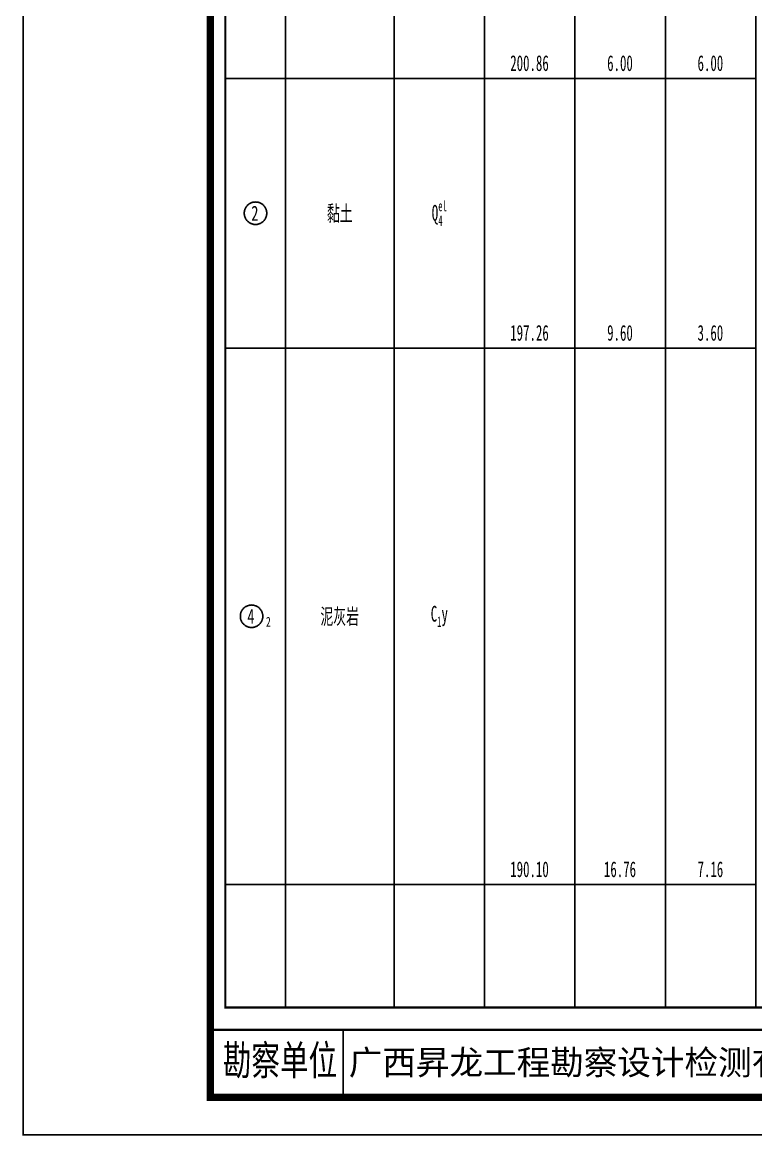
# Model space of a CAD drawing. Header units: millimetres. Extents: x 1264 to 9491, y 619 to 916.
# Drawn here: x 6608.8 to 6706.8, y 618.8 to 767.4 of the extents above; entities that cross this region are included whole.
import ezdxf
from ezdxf.enums import TextEntityAlignment as Align

# ---------------------------------------------------------------- set-up
doc = ezdxf.new("R2010")
doc.units = ezdxf.units.MM
doc.layers.add('GICAD_POU_TEXTS', color=7, linetype='Continuous')
doc.styles.add('HT', font='simhei.ttf')
doc.styles.add('LZ_FONT', font='simfang_0.ttf', dxfattribs={"width": 0.7, "height": 8})
doc.styles.add('成果图图块', font='simfang_0.ttf', dxfattribs={"height": 2.5})
doc.styles.add('成果图表体', font='simfang_0.ttf', dxfattribs={"width": 0.6, "height": 2.1})

# ---------------------------------------------------------------- blocks, each defined once
blk = doc.blocks.new('ZZT_DCBH_Z.dwg43', base_point=(-0.02, 0))
at = {"color": 7}
blk.add_polyline3d([(-1.52, 0.02, 0), (-1.52, -0.06, 0), (-1.52, -0.13, 0), (-1.51, -0.2, 0), (-1.5, -0.28, 0), (-1.48, -0.35, 0), (-1.46, -0.42, 0), (-1.44, -0.49, 0), (-1.41, -0.56, 0), (-1.38, -0.63, 0), (-1.35, -0.69, 0), (-1.31, -0.76, 0), (-1.27, -0.82, 0), (-1.23, -0.88, 0), (-1.18, -0.94, 0), (-1.14, -0.99, 0), (-1.09, -1.04, 0), (-1.03, -1.1, 0), (-0.98, -1.14, 0), (-0.92, -1.19, 0), (-0.86, -1.23, 0), (-0.8, -1.27, 0), (-0.73, -1.31, 0), (-0.67, -1.34, 0), (-0.6, -1.37, 0), (-0.53, -1.4, 0), (-0.46, -1.42, 0), (-0.39, -1.44, 0), (-0.32, -1.46, 0), (-0.25, -1.47, 0), (-0.17, -1.48, 0), (-0.1, -1.48, 0), (-0.02, -1.48, 0), (0.05, -1.48, 0), (0.12, -1.48, 0), (0.2, -1.47, 0), (0.27, -1.46, 0), (0.34, -1.44, 0), (0.41, -1.42, 0), (0.48, -1.4, 0), (0.55, -1.37, 0), (0.62, -1.34, 0), (0.68, -1.31, 0), (0.75, -1.27, 0), (0.81, -1.23, 0), (0.87, -1.19, 0), (0.93, -1.14, 0), (0.98, -1.1, 0), (1.04, -1.04, 0), (1.09, -0.99, 0), (1.13, -0.94, 0), (1.18, -0.88, 0), (1.22, -0.82, 0), (1.26, -0.76, 0), (1.3, -0.69, 0), (1.33, -0.63, 0), (1.36, -0.56, 0), (1.39, -0.49, 0), (1.41, -0.42, 0), (1.43, -0.35, 0), (1.45, -0.28, 0), (1.46, -0.2, 0), (1.47, -0.13, 0), (1.47, -0.06, 0), (1.48, 0.02, 0), (1.47, 0.09, 0), (1.47, 0.16, 0), (1.46, 0.24, 0), (1.45, 0.31, 0), (1.43, 0.38, 0), (1.41, 0.45, 0), (1.39, 0.52, 0), (1.36, 0.59, 0), (1.33, 0.66, 0), (1.3, 0.72, 0), (1.26, 0.79, 0), (1.22, 0.85, 0), (1.18, 0.91, 0), (1.13, 0.97, 0), (1.09, 1.02, 0), (1.04, 1.08, 0), (0.98, 1.13, 0), (0.93, 1.18, 0), (0.87, 1.22, 0), (0.81, 1.26, 0), (0.75, 1.3, 0), (0.68, 1.34, 0), (0.62, 1.37, 0), (0.55, 1.4, 0), (0.48, 1.43, 0), (0.41, 1.45, 0), (0.34, 1.47, 0), (0.27, 1.49, 0), (0.2, 1.5, 0), (0.12, 1.51, 0), (0.05, 1.51, 0), (-0.02, 1.52, 0), (-0.1, 1.51, 0), (-0.17, 1.51, 0), (-0.25, 1.5, 0), (-0.32, 1.49, 0), (-0.39, 1.47, 0), (-0.46, 1.45, 0), (-0.53, 1.43, 0), (-0.6, 1.4, 0), (-0.67, 1.37, 0), (-0.73, 1.34, 0), (-0.8, 1.3, 0), (-0.86, 1.26, 0), (-0.92, 1.22, 0), (-0.98, 1.18, 0), (-1.03, 1.13, 0), (-1.09, 1.08, 0), (-1.14, 1.02, 0), (-1.18, 0.97, 0), (-1.23, 0.91, 0), (-1.27, 0.85, 0), (-1.31, 0.79, 0), (-1.35, 0.72, 0), (-1.38, 0.66, 0), (-1.41, 0.59, 0), (-1.44, 0.52, 0), (-1.46, 0.45, 0), (-1.48, 0.38, 0), (-1.5, 0.31, 0), (-1.51, 0.24, 0), (-1.52, 0.16, 0), (-1.52, 0.09, 0), (-1.52, 0.02, 0)], dxfattribs=at)
at = {"layer": 'GICAD_POU_TEXTS', "color": 7, "style": '成果图图块', "width": 0.7}
blk.add_text('2', height=2, dxfattribs=at).set_placement((-0.11, -0.99), align=Align.CENTER)
blk = doc.blocks.new('ZZT_DCBH_Y1.dwg35', base_point=(0.51, 0))
at = {"color": 7}
blk.add_polyline3d([(-1.52, 0.02, 0), (-1.52, -0.06, 0), (-1.52, -0.13, 0), (-1.51, -0.2, 0), (-1.5, -0.28, 0), (-1.48, -0.35, 0), (-1.46, -0.42, 0), (-1.44, -0.49, 0), (-1.41, -0.56, 0), (-1.38, -0.63, 0), (-1.35, -0.69, 0), (-1.31, -0.76, 0), (-1.27, -0.82, 0), (-1.23, -0.88, 0), (-1.18, -0.94, 0), (-1.14, -0.99, 0), (-1.09, -1.04, 0), (-1.03, -1.1, 0), (-0.98, -1.14, 0), (-0.92, -1.19, 0), (-0.86, -1.23, 0), (-0.8, -1.27, 0), (-0.73, -1.31, 0), (-0.67, -1.34, 0), (-0.6, -1.37, 0), (-0.53, -1.4, 0), (-0.46, -1.42, 0), (-0.39, -1.44, 0), (-0.32, -1.46, 0), (-0.25, -1.47, 0), (-0.17, -1.48, 0), (-0.1, -1.48, 0), (-0.02, -1.48, 0), (0.05, -1.48, 0), (0.12, -1.48, 0), (0.2, -1.47, 0), (0.27, -1.46, 0), (0.34, -1.44, 0), (0.41, -1.42, 0), (0.48, -1.4, 0), (0.55, -1.37, 0), (0.62, -1.34, 0), (0.68, -1.31, 0), (0.75, -1.27, 0), (0.81, -1.23, 0), (0.87, -1.19, 0), (0.93, -1.14, 0), (0.98, -1.1, 0), (1.04, -1.04, 0), (1.09, -0.99, 0), (1.13, -0.94, 0), (1.18, -0.88, 0), (1.22, -0.82, 0), (1.26, -0.76, 0), (1.3, -0.69, 0), (1.33, -0.63, 0), (1.36, -0.56, 0), (1.39, -0.49, 0), (1.41, -0.42, 0), (1.43, -0.35, 0), (1.45, -0.28, 0), (1.46, -0.2, 0), (1.47, -0.13, 0), (1.47, -0.06, 0), (1.48, 0.02, 0), (1.47, 0.09, 0), (1.47, 0.16, 0), (1.46, 0.24, 0), (1.45, 0.31, 0), (1.43, 0.38, 0), (1.41, 0.45, 0), (1.39, 0.52, 0), (1.36, 0.59, 0), (1.33, 0.66, 0), (1.3, 0.72, 0), (1.26, 0.79, 0), (1.22, 0.85, 0), (1.18, 0.91, 0), (1.13, 0.97, 0), (1.09, 1.02, 0), (1.04, 1.08, 0), (0.98, 1.13, 0), (0.93, 1.18, 0), (0.87, 1.22, 0), (0.81, 1.26, 0), (0.75, 1.3, 0), (0.68, 1.34, 0), (0.62, 1.37, 0), (0.55, 1.4, 0), (0.48, 1.43, 0), (0.41, 1.45, 0), (0.34, 1.47, 0), (0.27, 1.49, 0), (0.2, 1.5, 0), (0.12, 1.51, 0), (0.05, 1.51, 0), (-0.02, 1.52, 0), (-0.1, 1.51, 0), (-0.17, 1.51, 0), (-0.25, 1.5, 0), (-0.32, 1.49, 0), (-0.39, 1.47, 0), (-0.46, 1.45, 0), (-0.53, 1.43, 0), (-0.6, 1.4, 0), (-0.67, 1.37, 0), (-0.73, 1.34, 0), (-0.8, 1.3, 0), (-0.86, 1.26, 0), (-0.92, 1.22, 0), (-0.98, 1.18, 0), (-1.03, 1.13, 0), (-1.09, 1.08, 0), (-1.14, 1.02, 0), (-1.18, 0.97, 0), (-1.23, 0.91, 0), (-1.27, 0.85, 0), (-1.31, 0.79, 0), (-1.35, 0.72, 0), (-1.38, 0.66, 0), (-1.41, 0.59, 0), (-1.44, 0.52, 0), (-1.46, 0.45, 0), (-1.48, 0.38, 0), (-1.5, 0.31, 0), (-1.51, 0.24, 0), (-1.52, 0.16, 0), (-1.52, 0.09, 0), (-1.52, 0.02, 0)], dxfattribs=at)
at = {"layer": 'GICAD_POU_TEXTS', "color": 7, "style": '成果图图块', "width": 0.7}
blk.add_text('4', height=2, dxfattribs=at).set_placement((-0.11, -0.99), align=Align.CENTER)
blk.add_text('2', height=1.33, dxfattribs=at).set_placement((1.9, -1.39))
blk = doc.blocks.new('柱状图图框模板-(昇龙标准).dwg24', base_point=(27, 229))
blk.add_line((42.74, 4.95), (42.74, 13.95))
blk.add_line((42.74, 4.95), (42.74, 13.95))
for points, const_width in [([(0, 0), (210, 0), (210, 297), (0, 297)], 0.25), ([(25, 5), (205, 5), (205, 292), (25, 292)], 1), ([(27, 265), (203, 265), (203, 17), (27, 17)], 0.3)]:
    blk.add_lwpolyline(points, close=True, dxfattribs=dict(const_width=const_width))
at = {"const_width": 0.3}
blk.add_lwpolyline([(25, 14), (205, 14)], dxfattribs=at)
at = {"style": 'LZ_FONT', "width": 0.7}
blk.add_text('勘察单位', height=4, dxfattribs=at).set_placement((26.65, 7.95))
at = {"style": 'HT'}
blk.add_text('广西昇龙工程勘察设计检测有限公司', height=3.2865, dxfattribs=at).set_placement((43.48, 8.02))

msp = doc.modelspace()

# ---------------------------------------------------------------- linework, layer by layer
at = {"color": 0}
for p, q in [((6635.94, 759.89), (6635.94, 819.89)), ((6643.99, 759.89), (6643.99, 819.89)), ((6635.94, 759.89), (6643.99, 759.89)), ((6635.94, 759.89), (6643.99, 759.89)), ((6635.94, 723.89), (6635.94, 759.89)), ((6643.99, 723.89), (6643.99, 759.89)), ((6635.94, 723.89), (6643.99, 723.89)), ((6635.94, 723.89), (6643.99, 723.89)), ((6635.94, 652.29), (6635.94, 723.89)), ((6643.99, 652.29), (6643.99, 723.89)), ((6635.94, 652.29), (6643.99, 652.29))]:
    msp.add_line(p, q, dxfattribs=at)
for points in [[(6635.94, 635.89), (6635.94, 819.89)], [(6643.99, 635.89), (6643.99, 819.89)], [(6643.99, 635.89), (6643.99, 819.89)], [(6643.99, 759.89), (6643.99, 819.89)], [(6658.48, 635.89), (6658.48, 819.89)], [(6658.48, 759.89), (6658.48, 819.89)], [(6658.48, 635.89), (6658.48, 819.89)], [(6658.48, 759.89), (6658.48, 819.89)], [(6670.55, 635.89), (6670.55, 819.89)], [(6670.55, 759.89), (6670.55, 819.89)], [(6670.55, 635.89), (6670.55, 819.89)], [(6670.55, 759.89), (6670.55, 819.89)], [(6682.62, 635.89), (6682.62, 819.89)], [(6682.62, 759.89), (6682.62, 819.89)], [(6682.62, 635.89), (6682.62, 819.89)], [(6682.62, 759.89), (6682.62, 819.89)], [(6694.69, 635.89), (6694.69, 819.89)], [(6694.69, 759.89), (6694.69, 819.89)], [(6694.69, 635.89), (6694.69, 819.89)], [(6694.69, 759.89), (6694.69, 819.89)], [(6706.76, 635.89), (6706.76, 819.89)], [(6706.76, 759.89), (6706.76, 819.89)], [(6706.76, 635.89), (6706.76, 819.89)], [(6643.99, 759.89), (6658.48, 759.89)], [(6643.99, 759.89), (6658.48, 759.89)], [(6643.99, 723.89), (6643.99, 759.89)], [(6658.48, 723.89), (6658.48, 759.89)], [(6658.48, 759.89), (6670.55, 759.89)], [(6658.48, 759.89), (6670.55, 759.89)], [(6658.48, 723.89), (6658.48, 759.89)], [(6670.55, 723.89), (6670.55, 759.89)], [(6670.55, 759.89), (6682.62, 759.89)], [(6670.55, 759.89), (6682.62, 759.89)], [(6670.55, 723.89), (6670.55, 759.89)], [(6682.62, 723.89), (6682.62, 759.89)], [(6682.62, 759.89), (6694.69, 759.89)], [(6682.62, 759.89), (6694.69, 759.89)], [(6682.62, 723.89), (6682.62, 759.89)], [(6694.69, 723.89), (6694.69, 759.89)], [(6694.69, 759.89), (6706.76, 759.89)], [(6694.69, 759.89), (6706.76, 759.89)], [(6694.69, 723.89), (6694.69, 759.89)], [(6706.76, 723.89), (6706.76, 759.89)], [(6643.99, 723.89), (6658.48, 723.89)], [(6643.99, 723.89), (6658.48, 723.89)], [(6643.99, 652.29), (6643.99, 723.89)], [(6658.48, 652.29), (6658.48, 723.89)], [(6658.48, 723.89), (6670.55, 723.89)], [(6658.48, 723.89), (6670.55, 723.89)], [(6658.48, 652.29), (6658.48, 723.89)], [(6670.55, 652.29), (6670.55, 723.89)], [(6670.55, 723.89), (6682.62, 723.89)], [(6670.55, 723.89), (6682.62, 723.89)], [(6670.55, 652.29), (6670.55, 723.89)], [(6682.62, 652.29), (6682.62, 723.89)], [(6682.62, 723.89), (6694.69, 723.89)], [(6682.62, 723.89), (6694.69, 723.89)], [(6682.62, 652.29), (6682.62, 723.89)], [(6694.69, 652.29), (6694.69, 723.89)], [(6694.69, 723.89), (6706.76, 723.89)], [(6694.69, 723.89), (6706.76, 723.89)], [(6694.69, 652.29), (6694.69, 723.89)], [(6706.76, 652.29), (6706.76, 723.89)], [(6643.99, 652.29), (6658.48, 652.29)], [(6658.48, 652.29), (6670.55, 652.29)], [(6670.55, 652.29), (6682.62, 652.29)], [(6682.62, 652.29), (6694.69, 652.29)], [(6694.69, 652.29), (6706.76, 652.29)], [(6635.94, 635.89), (6643.99, 635.89)], [(6643.99, 635.89), (6658.48, 635.89)], [(6658.48, 635.89), (6670.55, 635.89)], [(6670.55, 635.89), (6682.62, 635.89)], [(6682.62, 635.89), (6694.69, 635.89)], [(6694.69, 635.89), (6706.76, 635.89)], [(6706.76, 635.89), (6721.25, 635.89)]]:
    msp.add_lwpolyline(points, dxfattribs=at)

# ---------------------------------------------------------------- block references
for name, p in [('柱状图图框模板-(昇龙标准).dwg24', (6635.94, 847.89)), ('ZZT_DCBH_Z.dwg43', (6639.97, 741.89)), ('ZZT_DCBH_Y1.dwg35', (6639.97, 688.09))]:
    msp.add_blockref(name, p)

# ---------------------------------------------------------------- texts
at = {"color": 0, "style": '成果图表体', "width": 0.6}
for s, height, p in [('200.86', 2.1, (6673.98, 760.89)), ('6.00', 2.1, (6686.92, 760.89)), ('6.00', 2.1, (6698.99, 760.89)), ('黏土', 2.1, (6649.5, 740.84)), ('el', 1.4, (6664.37, 742.17)), ('Q', 2.1, (6663.5, 740.91)), ('4', 1.4, (6664.37, 740.21)), ('197.26', 2.1, (6673.98, 724.89)), ('9.60', 2.1, (6686.92, 724.89)), ('3.60', 2.1, (6698.99, 724.89)), ('泥灰岩', 2.1, (6648.63, 687.04)), ('C', 2.1, (6663.36, 687.39)), ('y', 2.1, (6664.8, 687.39)), ('1', 1.4, (6664.22, 686.69)), ('190.10', 2.1, (6673.98, 653.29)), ('16.76', 2.1, (6686.49, 653.29)), ('7.16', 2.1, (6698.99, 653.29))]:
    msp.add_text(s, height=height, dxfattribs=at).set_placement(p)

doc.saveas('drawing.dxf')
